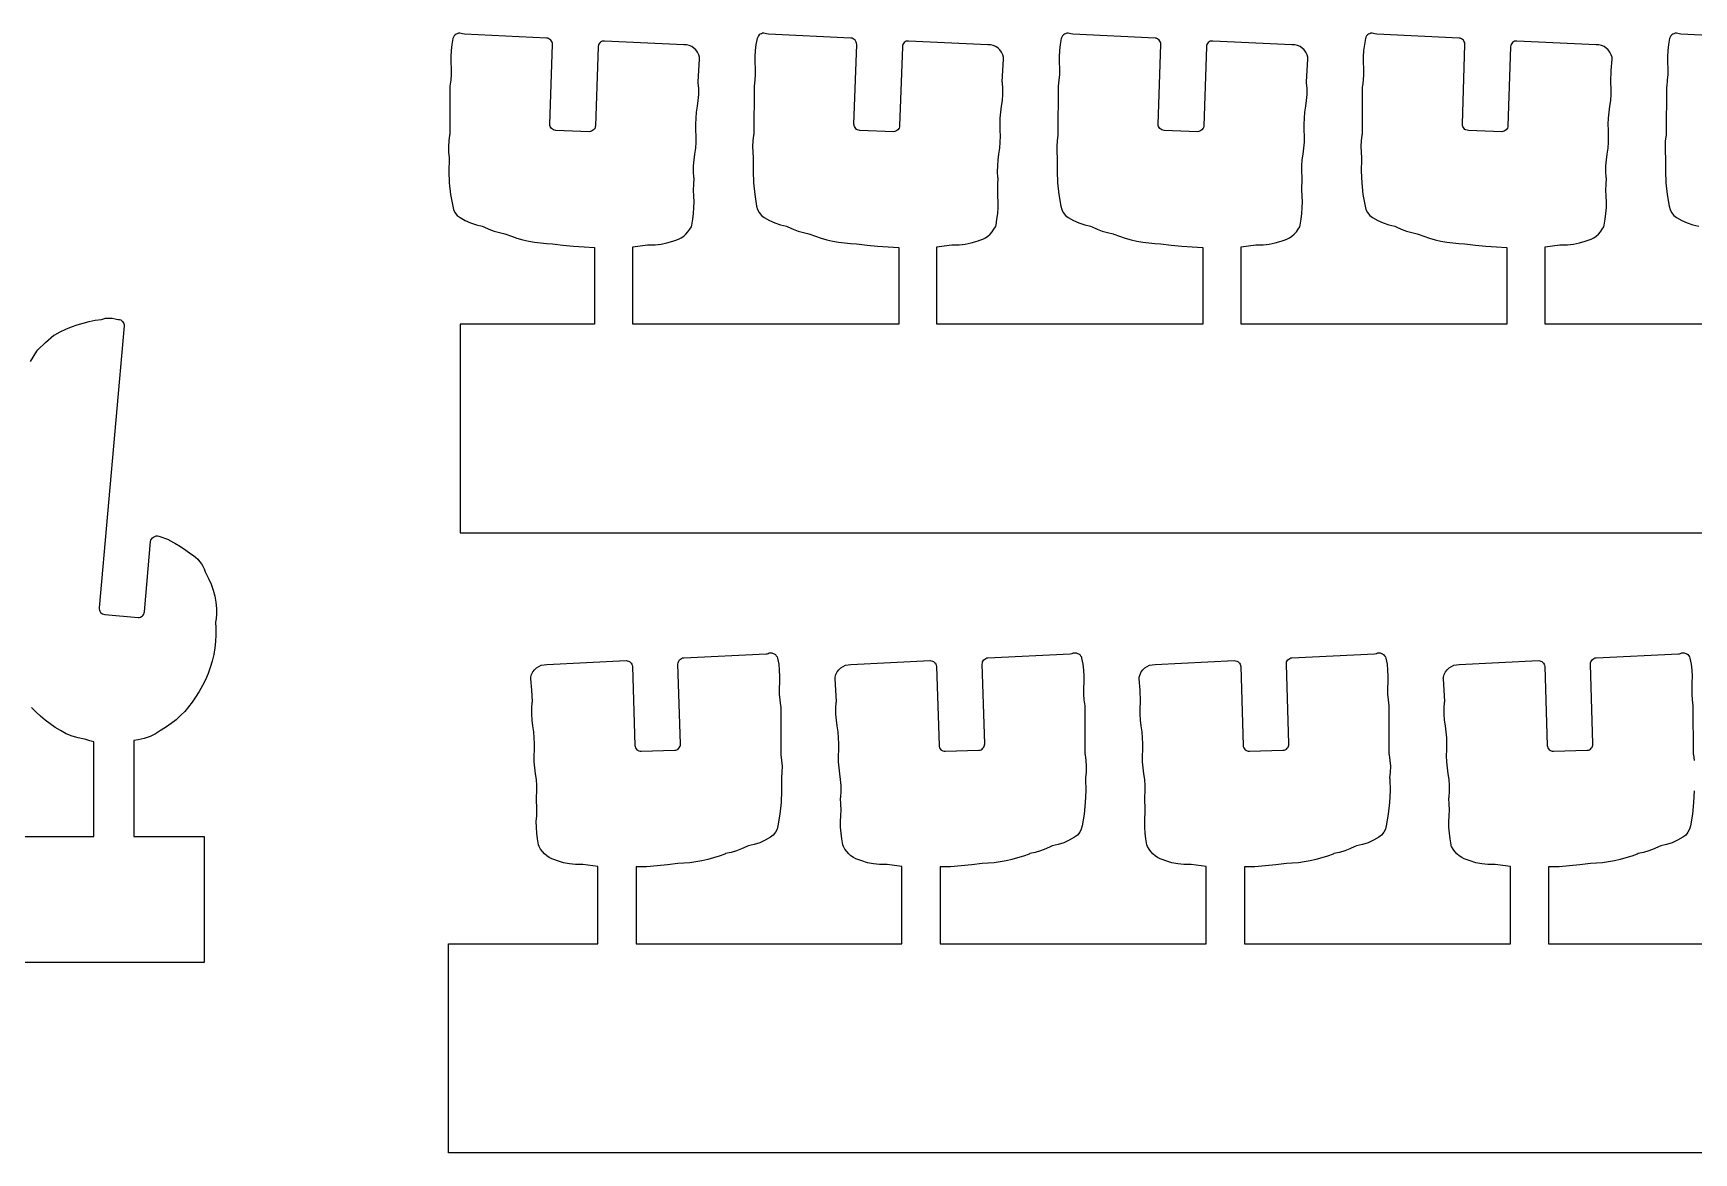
# Model space of a CAD drawing. Header units: millimetres. Extents: x -589 to -2, y 2 to 749.
# Drawn here: x -351.9 to -242.7, y 97.7 to 171.3 of the extents above; entities that cross this region are included whole.
import ezdxf

# ---------------------------------------------------------------- set-up
doc = ezdxf.new("R2010")
doc.units = ezdxf.units.MM
doc.header["$MEASUREMENT"] = 0

msp = doc.modelspace()

# ---------------------------------------------------------------- linework, layer by layer
for points in [[(-234.96, 152.16), (-252.45, 152.16), (-252.45, 157.25), (-251.96, 157.3), (-251.48, 157.38), (-251.38, 157.38), (-250.98, 157.38), (-250.59, 157.42), (-250.19, 157.5), (-249.81, 157.62), (-249.62, 157.67), (-249.43, 157.75), (-249.26, 157.84), (-249.1, 157.95), (-248.95, 158.08), (-248.82, 158.23), (-248.7, 158.39), (-248.6, 158.56), (-248.56, 158.67), (-248.5, 159.05), (-248.45, 159.43), (-248.42, 159.82), (-248.41, 160.2), (-248.44, 160.58), (-248.45, 160.97), (-248.44, 161.35), (-248.42, 161.74), (-248.43, 161.8), (-248.46, 162.19), (-248.45, 162.57), (-248.42, 162.96), (-248.37, 163.34), (-248.31, 163.73), (-248.28, 164.12), (-248.28, 164.52), (-248.29, 164.91), (-248.3, 165.31), (-248.28, 165.7), (-248.25, 166.1), (-248.19, 166.49), (-248.14, 166.87), (-248.11, 167.26), (-248.11, 167.65), (-248.14, 168.03), (-248.14, 168.09), (-248.11, 168.83), (-248.05, 169.57), (-248.05, 169.7), (-248.11, 169.87), (-248.19, 170.04), (-248.3, 170.18), (-248.43, 170.3), (-248.58, 170.4), (-248.74, 170.47), (-248.92, 170.51), (-249.1, 170.52), (-254.32, 170.77), (-254.39, 170.77), (-254.47, 170.75), (-254.53, 170.72), (-254.59, 170.67), (-254.65, 170.61), (-254.69, 170.54), (-254.71, 170.47), (-254.72, 170.39), (-254.9, 165.2), (-254.91, 165.12), (-254.93, 165.05), (-255.02, 164.92), (-255.15, 164.84), (-255.23, 164.82), (-255.31, 164.81), (-257.5, 164.89), (-257.66, 164.92), (-257.73, 164.96), (-257.78, 165.01), (-257.83, 165.08), (-257.87, 165.15), (-257.89, 165.22), (-257.89, 165.3), (-257.73, 170.54), (-257.74, 170.62), (-257.75, 170.7), (-257.79, 170.77), (-257.83, 170.83), (-257.96, 170.92), (-258.03, 170.95), (-258.11, 170.96), (-263.53, 171.22), (-263.65, 171.25), (-263.74, 171.27), (-263.82, 171.28), (-263.91, 171.28), (-263.99, 171.25), (-264.07, 171.22), (-264.13, 171.17), (-264.2, 171.11), (-264.24, 171.03), (-264.27, 170.93), (-264.34, 170.54), (-264.39, 170.14), (-264.41, 169.74), (-264.41, 169.35), (-264.39, 168.96), (-264.39, 168.57), (-264.42, 168.19), (-264.47, 167.81), (-264.48, 167.76), (-264.48, 164.65), (-264.5, 164.58), (-264.55, 164.21), (-264.57, 163.83), (-264.56, 163.46), (-264.52, 163.08), (-264.52, 163), (-264.54, 162.22), (-264.51, 161.45), (-264.43, 160.68), (-264.29, 159.92), (-264.24, 159.69), (-264.14, 159.49), (-263.99, 159.31), (-263.8, 159.17), (-263.46, 158.97), (-263.1, 158.81), (-262.73, 158.68), (-262.34, 158.59), (-262.24, 158.55), (-261.91, 158.4), (-261.57, 158.28), (-261.22, 158.18), (-260.87, 158.09), (-260.8, 158.07), (-260.43, 157.93), (-260.06, 157.81), (-259.68, 157.71), (-259.3, 157.62), (-258.91, 157.55), (-258.52, 157.5), (-258.12, 157.46), (-257.73, 157.44), (-257.04, 157.35), (-256.35, 157.28), (-255.65, 157.23), (-254.96, 157.2), (-254.96, 152.16), (-272.45, 152.16), (-272.45, 157.25), (-271.96, 157.3), (-271.48, 157.38), (-271.39, 157.38), (-270.99, 157.38), (-270.59, 157.42), (-270.2, 157.5), (-269.81, 157.62), (-269.62, 157.67), (-269.44, 157.75), (-269.26, 157.84), (-269.1, 157.95), (-268.95, 158.08), (-268.81, 158.23), (-268.69, 158.39), (-268.59, 158.56), (-268.55, 158.67), (-268.5, 159.05), (-268.45, 159.43), (-268.43, 159.82), (-268.41, 160.2), (-268.45, 160.97), (-268.43, 161.74), (-268.43, 161.8), (-268.45, 162.19), (-268.45, 162.57), (-268.42, 162.96), (-268.36, 163.34), (-268.31, 163.73), (-268.28, 164.12), (-268.27, 164.52), (-268.29, 164.91), (-268.3, 165.31), (-268.28, 165.7), (-268.25, 166.1), (-268.19, 166.49), (-268.14, 166.87), (-268.11, 167.26), (-268.11, 167.65), (-268.14, 168.03), (-268.15, 168.09), (-268.11, 168.83), (-268.05, 169.57), (-268.05, 169.7), (-268.1, 169.87), (-268.19, 170.04), (-268.3, 170.18), (-268.43, 170.3), (-268.57, 170.4), (-268.74, 170.47), (-268.91, 170.51), (-269.1, 170.52), (-274.31, 170.77), (-274.39, 170.77), (-274.47, 170.75), (-274.54, 170.72), (-274.6, 170.67), (-274.69, 170.54), (-274.72, 170.47), (-274.73, 170.39), (-274.89, 165.2), (-274.9, 165.12), (-274.93, 165.05), (-275.02, 164.92), (-275.15, 164.84), (-275.23, 164.82), (-275.31, 164.81), (-277.51, 164.89), (-277.66, 164.92), (-277.79, 165.01), (-277.84, 165.08), (-277.87, 165.15), (-277.89, 165.22), (-277.89, 165.3), (-277.73, 170.54), (-277.73, 170.62), (-277.75, 170.7), (-277.83, 170.83), (-277.95, 170.92), (-278.03, 170.95), (-278.1, 170.96), (-283.52, 171.22), (-283.65, 171.25), (-283.73, 171.27), (-283.82, 171.28), (-283.91, 171.28), (-283.99, 171.25), (-284.06, 171.22), (-284.13, 171.17), (-284.19, 171.11), (-284.24, 171.03), (-284.28, 170.93), (-284.35, 170.54), (-284.39, 170.14), (-284.41, 169.74), (-284.4, 169.35), (-284.39, 168.96), (-284.39, 168.57), (-284.42, 168.19), (-284.47, 167.81), (-284.48, 167.76), (-284.49, 164.65), (-284.49, 164.58), (-284.54, 164.21), (-284.57, 163.83), (-284.56, 163.46), (-284.53, 163.08), (-284.53, 163), (-284.54, 162.22), (-284.51, 161.45), (-284.43, 160.68), (-284.3, 159.92), (-284.24, 159.69), (-284.14, 159.49), (-283.99, 159.31), (-283.81, 159.17), (-283.47, 158.97), (-283.11, 158.81), (-282.73, 158.68), (-282.35, 158.59), (-282.24, 158.55), (-281.91, 158.4), (-281.57, 158.28), (-281.22, 158.18), (-280.86, 158.09), (-280.81, 158.07), (-280.44, 157.93), (-280.06, 157.81), (-279.68, 157.71), (-279.3, 157.62), (-278.91, 157.55), (-278.52, 157.5), (-278.12, 157.46), (-277.73, 157.44), (-277.04, 157.35), (-276.35, 157.28), (-275.66, 157.23), (-274.97, 157.2), (-274.97, 152.16), (-292.45, 152.16), (-292.45, 157.25), (-291.96, 157.3), (-291.47, 157.38), (-291.38, 157.38), (-290.98, 157.38), (-290.59, 157.42), (-290.19, 157.5), (-289.81, 157.62), (-289.62, 157.67), (-289.43, 157.75), (-289.26, 157.84), (-289.1, 157.95), (-288.95, 158.08), (-288.82, 158.23), (-288.7, 158.39), (-288.6, 158.56), (-288.57, 158.62), (-288.56, 158.67), (-288.5, 159.05), (-288.45, 159.43), (-288.42, 159.82), (-288.41, 160.2), (-288.44, 160.58), (-288.45, 160.97), (-288.44, 161.35), (-288.42, 161.74), (-288.44, 161.8), (-288.46, 162.19), (-288.45, 162.57), (-288.43, 162.96), (-288.37, 163.34), (-288.32, 163.73), (-288.28, 164.12), (-288.27, 164.52), (-288.28, 164.91), (-288.29, 165.31), (-288.28, 165.7), (-288.25, 166.1), (-288.2, 166.49), (-288.14, 166.87), (-288.11, 167.26), (-288.11, 167.65), (-288.13, 168.03), (-288.15, 168.09), (-288.11, 168.83), (-288.06, 169.57), (-288.06, 169.7), (-288.11, 169.87), (-288.19, 170.04), (-288.3, 170.18), (-288.43, 170.3), (-288.58, 170.4), (-288.74, 170.47), (-288.92, 170.51), (-289.1, 170.52), (-294.32, 170.77), (-294.39, 170.77), (-294.47, 170.75), (-294.54, 170.72), (-294.6, 170.67), (-294.65, 170.61), (-294.69, 170.54), (-294.71, 170.47), (-294.72, 170.39), (-294.9, 165.2), (-294.91, 165.12), (-294.93, 165.05), (-295.02, 164.92), (-295.15, 164.84), (-295.22, 164.82), (-295.3, 164.81), (-297.51, 164.89), (-297.66, 164.92), (-297.73, 164.96), (-297.78, 165.01), (-297.83, 165.08), (-297.87, 165.15), (-297.9, 165.3), (-297.72, 170.54), (-297.73, 170.62), (-297.75, 170.7), (-297.83, 170.83), (-297.96, 170.92), (-298.03, 170.95), (-298.11, 170.96), (-303.52, 171.22), (-303.65, 171.25), (-303.74, 171.27), (-303.82, 171.28), (-303.91, 171.28), (-303.99, 171.25), (-304.06, 171.22), (-304.13, 171.17), (-304.19, 171.11), (-304.23, 171.03), (-304.27, 170.93), (-304.35, 170.54), (-304.39, 170.14), (-304.41, 169.74), (-304.41, 169.35), (-304.39, 168.96), (-304.39, 168.57), (-304.42, 168.19), (-304.47, 167.81), (-304.47, 167.76), (-304.49, 164.65), (-304.5, 164.58), (-304.55, 164.21), (-304.57, 163.83), (-304.56, 163.46), (-304.52, 163.08), (-304.52, 163), (-304.54, 162.22), (-304.51, 161.45), (-304.43, 160.68), (-304.3, 159.92), (-304.24, 159.69), (-304.14, 159.49), (-303.99, 159.31), (-303.81, 159.17), (-303.46, 158.97), (-303.11, 158.81), (-302.73, 158.68), (-302.34, 158.59), (-302.24, 158.55), (-301.91, 158.4), (-301.57, 158.28), (-301.22, 158.18), (-300.87, 158.09), (-300.81, 158.07), (-300.44, 157.93), (-300.06, 157.81), (-299.68, 157.71), (-299.3, 157.62), (-298.91, 157.55), (-298.52, 157.5), (-298.13, 157.46), (-297.73, 157.44), (-297.04, 157.35), (-296.35, 157.28), (-295.66, 157.23), (-294.96, 157.2), (-294.96, 152.16), (-312.45, 152.16), (-312.45, 157.25), (-311.96, 157.3), (-311.48, 157.38), (-311.38, 157.38), (-310.98, 157.38), (-310.59, 157.42), (-310.2, 157.5), (-309.82, 157.62), (-309.62, 157.67), (-309.44, 157.75), (-309.26, 157.84), (-309.1, 157.95), (-308.95, 158.08), (-308.82, 158.23), (-308.7, 158.39), (-308.59, 158.56), (-308.56, 158.67), (-308.5, 159.05), (-308.45, 159.43), (-308.43, 159.82), (-308.42, 160.2), (-308.44, 160.58), (-308.45, 160.97), (-308.44, 161.35), (-308.42, 161.74), (-308.43, 161.8), (-308.45, 162.19), (-308.45, 162.57), (-308.42, 162.96), (-308.37, 163.34), (-308.31, 163.73), (-308.28, 164.12), (-308.28, 164.52), (-308.29, 164.91), (-308.3, 165.31), (-308.28, 165.7), (-308.25, 166.1), (-308.19, 166.49), (-308.14, 166.87), (-308.11, 167.26), (-308.11, 167.65), (-308.14, 168.03), (-308.15, 168.09), (-308.11, 168.83), (-308.05, 169.57), (-308.05, 169.7), (-308.11, 169.87), (-308.19, 170.04), (-308.3, 170.18), (-308.43, 170.3), (-308.57, 170.4), (-308.74, 170.47), (-308.91, 170.51), (-309.1, 170.52), (-314.31, 170.77), (-314.39, 170.77), (-314.47, 170.75), (-314.54, 170.72), (-314.6, 170.67), (-314.69, 170.54), (-314.73, 170.39), (-314.89, 165.2), (-314.91, 165.12), (-314.93, 165.05), (-315.02, 164.92), (-315.15, 164.84), (-315.23, 164.82), (-315.31, 164.81), (-317.51, 164.89), (-317.66, 164.92), (-317.79, 165.01), (-317.87, 165.15), (-317.89, 165.22), (-317.89, 165.3), (-317.73, 170.54), (-317.73, 170.62), (-317.75, 170.7), (-317.83, 170.83), (-317.96, 170.92), (-318.03, 170.95), (-318.11, 170.96), (-323.52, 171.22), (-323.65, 171.25), (-323.73, 171.27), (-323.82, 171.28), (-323.91, 171.28), (-323.99, 171.25), (-324.06, 171.22), (-324.13, 171.17), (-324.19, 171.11), (-324.24, 171.03), (-324.28, 170.93), (-324.35, 170.54), (-324.39, 170.14), (-324.41, 169.74), (-324.41, 169.35), (-324.39, 168.96), (-324.39, 168.57), (-324.42, 168.19), (-324.47, 167.81), (-324.48, 167.76), (-324.48, 164.65), (-324.49, 164.58), (-324.54, 164.21), (-324.57, 163.83), (-324.56, 163.46), (-324.52, 163.08), (-324.53, 163), (-324.55, 162.22), (-324.51, 161.45), (-324.43, 160.68), (-324.29, 159.92), (-324.24, 159.69), (-324.14, 159.49), (-323.99, 159.31), (-323.8, 159.17), (-323.46, 158.97), (-323.11, 158.81), (-322.73, 158.68), (-322.35, 158.59), (-322.29, 158.57), (-322.24, 158.55), (-321.91, 158.4), (-321.57, 158.28), (-321.22, 158.18), (-320.87, 158.09), (-320.8, 158.07), (-320.43, 157.93), (-320.06, 157.81), (-319.68, 157.71), (-319.29, 157.62), (-318.91, 157.55), (-318.52, 157.5), (-318.12, 157.46), (-317.73, 157.44), (-317.04, 157.35), (-316.35, 157.28), (-315.65, 157.23), (-314.96, 157.2), (-314.96, 152.16), (-323.8, 152.16), (-323.8, 138.43), (-308.48, 138.43), (-303.81, 138.43), (-288.49, 138.43), (-283.81, 138.43), (-268.48, 138.43), (-263.8, 138.43), (-248.48, 138.43), (-243.81, 138.43), (-228.48, 138.43)], [(-238.11, 170.96), (-243.52, 171.22), (-243.64, 171.25), (-243.73, 171.27), (-243.82, 171.28), (-243.9, 171.28), (-243.99, 171.25), (-244.06, 171.22), (-244.13, 171.17), (-244.19, 171.11), (-244.24, 171.03), (-244.27, 170.93), (-244.35, 170.54), (-244.39, 170.14), (-244.41, 169.74), (-244.4, 169.35), (-244.39, 168.96), (-244.39, 168.57), (-244.42, 168.19), (-244.46, 167.81), (-244.48, 167.76), (-244.49, 164.65), (-244.5, 164.58), (-244.55, 164.21), (-244.57, 163.83), (-244.56, 163.46), (-244.53, 163.08), (-244.53, 163), (-244.54, 162.22), (-244.51, 161.45), (-244.43, 160.68), (-244.3, 159.92), (-244.24, 159.69), (-244.14, 159.49), (-243.99, 159.31), (-243.81, 159.17), (-243.47, 158.97), (-243.11, 158.81), (-242.73, 158.68), (-242.35, 158.59)], [(-352.05, 149.69), (-351.63, 150.38), (-351.57, 150.46), (-351.06, 150.96), (-350.51, 151.43), (-350.46, 151.45), (-350.1, 151.65), (-349.73, 151.82), (-349.36, 151.98), (-348.98, 152.11), (-348.59, 152.23), (-348.19, 152.33), (-347.79, 152.41), (-347.39, 152.46), (-347.31, 152.49), (-347.11, 152.54), (-346.9, 152.56), (-346.69, 152.55), (-346.48, 152.51), (-346.4, 152.49), (-346.28, 152.47), (-346.2, 152.46), (-346.12, 152.44), (-346.06, 152.39), (-346, 152.34), (-345.95, 152.27), (-345.92, 152.2), (-345.9, 152.13), (-345.9, 152.05), (-347.54, 133.51), (-347.54, 133.43), (-347.52, 133.35), (-347.49, 133.28), (-347.45, 133.21), (-347.32, 133.12), (-347.17, 133.07), (-344.98, 132.88), (-344.9, 132.88), (-344.82, 132.9), (-344.75, 132.93), (-344.69, 132.97), (-344.64, 133.03), (-344.6, 133.09), (-344.57, 133.17), (-344.55, 133.25), (-344.15, 137.86), (-344.13, 137.95), (-344.09, 138.03), (-344.03, 138.1), (-343.96, 138.16), (-343.88, 138.2), (-343.79, 138.23), (-343.7, 138.23), (-343.61, 138.21), (-342.98, 137.99), (-342.93, 137.96), (-342.56, 137.76), (-342.19, 137.54), (-341.84, 137.3), (-341.5, 137.05), (-341.34, 136.95), (-341.19, 136.83), (-341.05, 136.7), (-340.93, 136.56), (-340.81, 136.4), (-340.72, 136.24), (-340.64, 136.06), (-340.57, 135.88), (-340.53, 135.79), (-340.34, 135.43), (-340.17, 135.06), (-340.04, 134.67), (-339.94, 134.27), (-339.87, 133.87), (-339.83, 133.46), (-339.83, 133.05), (-339.87, 132.64), (-339.88, 132.59), (-339.87, 132.16), (-339.87, 131.73), (-339.89, 131.3), (-339.93, 130.87), (-340, 130.44), (-340.1, 130.01), (-340.23, 129.59), (-340.37, 129.18), (-340.54, 128.78), (-340.74, 128.39), (-340.95, 128.01), (-341.19, 127.64), (-341.41, 127.31), (-341.65, 127), (-341.91, 126.7), (-342.18, 126.42), (-342.48, 126.15), (-342.79, 125.91), (-343.11, 125.68), (-343.46, 125.47), (-343.51, 125.45), (-343.84, 125.23), (-344.19, 125.05), (-344.57, 124.92), (-344.97, 124.83), (-345.26, 124.79), (-345.26, 118.48), (-340.62, 118.48), (-340.62, 110.18), (-534.21, 110.18)], [(-317.39, 116.87), (-317.58, 116.93), (-317.76, 117), (-317.94, 117.1), (-318.1, 117.21), (-318.25, 117.34), (-318.39, 117.48), (-318.51, 117.64), (-318.61, 117.81), (-318.65, 117.93), (-318.71, 118.31), (-318.75, 118.69), (-318.78, 119.08), (-318.79, 119.46), (-318.76, 119.84), (-318.75, 120.22), (-318.77, 120.99), (-318.77, 121.07), (-318.75, 121.45), (-318.75, 121.83), (-318.78, 122.22), (-318.84, 122.6), (-318.89, 122.99), (-318.92, 123.39), (-318.93, 123.78), (-318.91, 124.18), (-318.91, 124.57), (-318.92, 124.96), (-318.96, 125.36), (-319.01, 125.75), (-319.07, 126.13), (-319.09, 126.52), (-319.09, 126.9), (-319.06, 127.29), (-319.05, 127.35), (-319.09, 128.09), (-319.15, 128.84), (-319.15, 128.95), (-319.1, 129.13), (-319.01, 129.29), (-318.9, 129.44), (-318.77, 129.56), (-318.62, 129.66), (-318.46, 129.73), (-318.28, 129.77), (-318.09, 129.78), (-312.89, 130.04), (-312.81, 130.03), (-312.73, 130.01), (-312.66, 129.97), (-312.6, 129.92), (-312.55, 129.87), (-312.51, 129.8), (-312.48, 129.73), (-312.47, 129.65), (-312.31, 124.45), (-312.3, 124.38), (-312.27, 124.3), (-312.18, 124.18), (-312.05, 124.1), (-311.97, 124.08), (-311.89, 124.08), (-309.69, 124.15), (-309.61, 124.16), (-309.54, 124.18), (-309.47, 124.22), (-309.41, 124.28), (-309.37, 124.34), (-309.33, 124.41), (-309.31, 124.48), (-309.31, 124.56), (-309.48, 129.81), (-309.47, 129.89), (-309.45, 129.96), (-309.37, 130.09), (-309.24, 130.18), (-309.17, 130.21), (-309.09, 130.22), (-303.68, 130.48), (-303.61, 130.49), (-303.55, 130.51), (-303.47, 130.54), (-303.38, 130.54), (-303.3, 130.54), (-303.21, 130.51), (-303.14, 130.48), (-303.07, 130.43), (-303.01, 130.36), (-302.96, 130.29), (-302.92, 130.19), (-302.85, 129.8), (-302.81, 129.4), (-302.79, 129), (-302.8, 128.6), (-302.81, 128.22), (-302.81, 127.83), (-302.78, 127.45), (-302.74, 127.06), (-302.72, 127.01), (-302.71, 123.91), (-302.71, 123.84), (-302.66, 123.47), (-302.63, 123.09), (-302.64, 122.71), (-302.67, 122.34), (-302.67, 122.26), (-302.66, 121.48), (-302.69, 120.71), (-302.77, 119.94), (-302.9, 119.18), (-302.96, 118.95), (-303.06, 118.75), (-303.21, 118.57), (-303.39, 118.42), (-303.73, 118.23), (-304.09, 118.06), (-304.47, 117.94), (-304.85, 117.85), (-304.95, 117.81), (-305.29, 117.67), (-305.63, 117.54), (-305.98, 117.43), (-306.34, 117.35), (-306.39, 117.32), (-306.76, 117.19), (-307.14, 117.07), (-307.52, 116.97), (-307.9, 116.88), (-308.29, 116.81), (-308.69, 116.75), (-309.08, 116.72), (-309.48, 116.69), (-310.16, 116.61), (-310.85, 116.54), (-311.54, 116.49), (-312.23, 116.47), (-312.23, 111.41), (-304.56, 111.41), (-294.75, 111.41), (-294.75, 116.5), (-295.24, 116.56), (-295.72, 116.63), (-295.77, 116.64), (-295.82, 116.63), (-296.22, 116.63), (-296.61, 116.67), (-297.01, 116.75), (-297.39, 116.87), (-297.58, 116.93), (-297.77, 117), (-297.94, 117.1), (-298.1, 117.21), (-298.25, 117.34), (-298.38, 117.48), (-298.5, 117.64), (-298.6, 117.81), (-298.64, 117.93), (-298.7, 118.31), (-298.75, 118.69), (-298.78, 119.08), (-298.79, 119.46), (-298.76, 119.84), (-298.75, 120.22), (-298.76, 120.61), (-298.78, 120.99), (-298.77, 121.07), (-298.74, 121.45), (-298.75, 121.83), (-298.78, 122.22), (-298.83, 122.6), (-298.88, 122.99), (-298.92, 123.39), (-298.92, 123.78), (-298.9, 124.18), (-298.9, 124.57), (-298.92, 124.96), (-298.95, 125.36), (-299.01, 125.75), (-299.06, 126.13), (-299.09, 126.52), (-299.09, 126.9), (-299.07, 127.29), (-299.06, 127.35), (-299.09, 128.09), (-299.14, 128.84), (-299.14, 128.95), (-299.09, 129.13), (-299.01, 129.29), (-298.9, 129.44), (-298.77, 129.56), (-298.62, 129.66), (-298.46, 129.73), (-298.28, 129.77), (-298.1, 129.78), (-292.88, 130.04), (-292.73, 130.01), (-292.67, 129.97), (-292.61, 129.92), (-292.55, 129.87), (-292.51, 129.8), (-292.49, 129.73), (-292.48, 129.65), (-292.3, 124.45), (-292.29, 124.38), (-292.27, 124.3), (-292.18, 124.18), (-292.05, 124.1), (-291.98, 124.08), (-291.9, 124.08), (-289.69, 124.15), (-289.61, 124.16), (-289.54, 124.18), (-289.47, 124.22), (-289.42, 124.28), (-289.37, 124.34), (-289.33, 124.41), (-289.3, 124.56), (-289.47, 129.81), (-289.46, 129.89), (-289.44, 129.96), (-289.37, 130.09), (-289.24, 130.18), (-289.17, 130.21), (-289.09, 130.22), (-283.69, 130.48), (-283.55, 130.51), (-283.46, 130.54), (-283.38, 130.54), (-283.29, 130.54), (-283.21, 130.51), (-283.13, 130.48), (-283.06, 130.43), (-283, 130.36), (-282.95, 130.29), (-282.93, 130.19), (-282.86, 129.8), (-282.81, 129.4), (-282.79, 129), (-282.79, 128.6), (-282.81, 128.22), (-282.81, 127.83), (-282.78, 127.45), (-282.73, 127.06), (-282.73, 127.01), (-282.72, 123.91), (-282.7, 123.84), (-282.65, 123.47), (-282.63, 123.09), (-282.64, 122.71), (-282.68, 122.34), (-282.68, 122.26), (-282.66, 121.48), (-282.69, 120.71), (-282.77, 119.94), (-282.9, 119.18), (-282.96, 118.95), (-283.06, 118.75), (-283.21, 118.57), (-283.4, 118.42), (-283.74, 118.23), (-284.1, 118.06), (-284.47, 117.94), (-284.86, 117.85), (-284.96, 117.81), (-285.29, 117.67), (-285.63, 117.54), (-285.98, 117.43), (-286.33, 117.35), (-286.39, 117.32), (-286.76, 117.19), (-287.14, 117.07), (-287.52, 116.97), (-287.9, 116.88), (-288.29, 116.81), (-288.68, 116.75), (-289.07, 116.72), (-289.47, 116.69), (-290.16, 116.61), (-290.85, 116.54), (-291.55, 116.49), (-292.24, 116.47), (-292.24, 111.41), (-274.75, 111.41), (-274.75, 116.5), (-275.72, 116.63), (-275.77, 116.64), (-275.81, 116.63), (-276.21, 116.63), (-276.61, 116.67), (-277, 116.75), (-277.39, 116.87), (-277.58, 116.93), (-277.76, 117), (-277.94, 117.1), (-278.1, 117.21), (-278.25, 117.34), (-278.38, 117.48), (-278.5, 117.64), (-278.61, 117.81), (-278.65, 117.93), (-278.7, 118.31), (-278.75, 118.69), (-278.77, 119.08), (-278.78, 119.46), (-278.75, 120.22), (-278.77, 120.99), (-278.77, 121.07), (-278.75, 121.45), (-278.75, 121.83), (-278.78, 122.22), (-278.83, 122.6), (-278.89, 122.99), (-278.92, 123.39), (-278.93, 123.78), (-278.91, 124.18), (-278.9, 124.57), (-278.92, 124.96), (-278.95, 125.36), (-279.01, 125.75), (-279.06, 126.13), (-279.09, 126.52), (-279.09, 126.9), (-279.06, 127.29), (-279.05, 127.35), (-279.09, 128.09), (-279.15, 128.84), (-279.15, 128.95), (-279.09, 129.13), (-279.01, 129.29), (-278.9, 129.44), (-278.77, 129.56), (-278.63, 129.66), (-278.46, 129.73), (-278.29, 129.77), (-278.1, 129.78), (-272.89, 130.04), (-272.81, 130.03), (-272.73, 130.01), (-272.66, 129.97), (-272.6, 129.92), (-272.55, 129.87), (-272.51, 129.8), (-272.47, 129.65), (-272.31, 124.45), (-272.3, 124.38), (-272.27, 124.3), (-272.18, 124.18), (-272.05, 124.1), (-271.97, 124.08), (-271.89, 124.08), (-269.69, 124.15), (-269.61, 124.16), (-269.54, 124.18), (-269.47, 124.22), (-269.41, 124.28), (-269.36, 124.34), (-269.33, 124.41), (-269.31, 124.48), (-269.31, 124.56), (-269.47, 129.81), (-269.47, 129.89), (-269.45, 129.96), (-269.37, 130.09), (-269.25, 130.18), (-269.17, 130.21), (-269.1, 130.22), (-263.68, 130.48), (-263.55, 130.51), (-263.47, 130.54), (-263.38, 130.54), (-263.29, 130.54), (-263.21, 130.51), (-263.14, 130.48), (-263.07, 130.43), (-263.01, 130.36), (-262.96, 130.29), (-262.92, 130.19), (-262.85, 129.8), (-262.81, 129.4), (-262.79, 129), (-262.8, 128.6), (-262.81, 128.22), (-262.81, 127.83), (-262.78, 127.45), (-262.73, 127.06), (-262.72, 127.01), (-262.72, 123.91), (-262.71, 123.84), (-262.66, 123.47), (-262.63, 123.09), (-262.64, 122.71), (-262.68, 122.34), (-262.67, 122.26), (-262.65, 121.48), (-262.69, 120.71), (-262.77, 119.94), (-262.9, 119.18), (-262.96, 118.95), (-263.06, 118.75), (-263.21, 118.57), (-263.39, 118.42), (-263.73, 118.23), (-264.09, 118.06), (-264.47, 117.94), (-264.85, 117.85), (-264.96, 117.81), (-265.29, 117.67), (-265.63, 117.54), (-265.98, 117.43), (-266.34, 117.35), (-266.39, 117.32), (-266.76, 117.19), (-267.14, 117.07), (-267.52, 116.97), (-267.9, 116.88), (-268.29, 116.81), (-268.68, 116.75), (-269.08, 116.72), (-269.47, 116.69), (-270.16, 116.61), (-270.85, 116.54), (-271.54, 116.49), (-272.23, 116.47), (-272.23, 111.41), (-254.74, 111.41), (-254.74, 116.5), (-255.73, 116.63), (-255.77, 116.64), (-255.82, 116.63), (-256.22, 116.63), (-256.61, 116.67), (-257.01, 116.75), (-257.39, 116.87), (-257.58, 116.93), (-257.77, 117), (-257.94, 117.1), (-258.1, 117.21), (-258.25, 117.34), (-258.38, 117.48), (-258.5, 117.64), (-258.6, 117.81), (-258.63, 117.87), (-258.64, 117.93), (-258.7, 118.31), (-258.75, 118.69), (-258.78, 119.08), (-258.79, 119.46), (-258.76, 119.84), (-258.75, 120.22), (-258.76, 120.61), (-258.78, 120.99), (-258.76, 121.07), (-258.74, 121.45), (-258.75, 121.83), (-258.77, 122.22), (-258.83, 122.6), (-258.88, 122.99), (-258.92, 123.39), (-258.93, 123.78), (-258.92, 124.18), (-258.91, 124.57), (-258.92, 124.96), (-258.95, 125.36), (-259, 125.75), (-259.06, 126.13), (-259.09, 126.52), (-259.09, 126.9), (-259.07, 127.29), (-259.05, 127.35), (-259.09, 128.09), (-259.14, 128.84), (-259.15, 128.89), (-259.14, 128.95), (-259.09, 129.13), (-259.01, 129.29), (-258.9, 129.44), (-258.77, 129.56), (-258.62, 129.66), (-258.46, 129.73), (-258.28, 129.77), (-258.1, 129.78), (-252.89, 130.04), (-252.81, 130.03), (-252.73, 130.01), (-252.66, 129.97), (-252.6, 129.92), (-252.55, 129.87), (-252.51, 129.8), (-252.49, 129.73), (-252.48, 129.65), (-252.31, 124.45), (-252.3, 124.38), (-252.27, 124.3), (-252.18, 124.18), (-252.05, 124.1), (-251.98, 124.08), (-251.9, 124.08), (-249.69, 124.15), (-249.61, 124.16), (-249.54, 124.18), (-249.47, 124.22), (-249.42, 124.28), (-249.37, 124.34), (-249.33, 124.41), (-249.31, 124.48), (-249.31, 124.56), (-249.48, 129.81), (-249.47, 129.89), (-249.45, 129.96), (-249.37, 130.09), (-249.24, 130.18), (-249.17, 130.21), (-249.09, 130.22), (-243.68, 130.48), (-243.62, 130.49), (-243.56, 130.51), (-243.47, 130.54), (-243.38, 130.54), (-243.3, 130.54), (-243.21, 130.51), (-243.14, 130.48), (-243.07, 130.43), (-243.01, 130.36), (-242.96, 130.29), (-242.93, 130.19), (-242.85, 129.8), (-242.81, 129.4), (-242.79, 129), (-242.8, 128.6), (-242.81, 128.22), (-242.81, 127.83), (-242.78, 127.45), (-242.74, 127.06), (-242.73, 127.01), (-242.71, 123.91), (-242.7, 123.84), (-242.65, 123.47)], [(-365.25, 118.48), (-347.88, 118.48), (-347.88, 124.69), (-348.15, 124.76), (-348.41, 124.84), (-348.51, 124.87), (-348.92, 124.95), (-349.32, 125.07), (-349.71, 125.23), (-350.08, 125.44), (-350.43, 125.65), (-350.76, 125.89), (-351.08, 126.13), (-351.39, 126.39), (-351.69, 126.67), (-351.98, 126.95)], [(-242.66, 121.48), (-242.69, 120.71), (-242.77, 119.94), (-242.9, 119.18), (-242.96, 118.95), (-243.06, 118.75), (-243.21, 118.57), (-243.39, 118.42), (-243.74, 118.23), (-244.09, 118.06), (-244.47, 117.94), (-244.85, 117.85), (-244.96, 117.81), (-245.29, 117.67), (-245.63, 117.54), (-245.98, 117.43), (-246.33, 117.35), (-246.39, 117.32), (-246.76, 117.19), (-247.14, 117.07), (-247.52, 116.97), (-247.9, 116.88), (-248.29, 116.81), (-248.68, 116.75), (-249.07, 116.72), (-249.47, 116.69), (-250.16, 116.61), (-250.85, 116.54), (-251.54, 116.49), (-252.24, 116.47), (-252.24, 111.41), (-234.75, 111.41)], [(-238.72, 97.68), (-243.39, 97.68), (-258.71, 97.68), (-263.39, 97.68), (-278.72, 97.68), (-283.4, 97.68), (-298.72, 97.68), (-303.39, 97.68), (-318.72, 97.68), (-324.57, 97.68), (-324.57, 104.71), (-324.57, 111.41), (-314.75, 111.41), (-314.75, 116.5), (-315.72, 116.63), (-315.77, 116.64), (-315.81, 116.63), (-316.22, 116.63), (-316.61, 116.67), (-317.01, 116.75), (-317.39, 116.87)]]:
    msp.add_lwpolyline(points)

doc.saveas('drawing.dxf')
